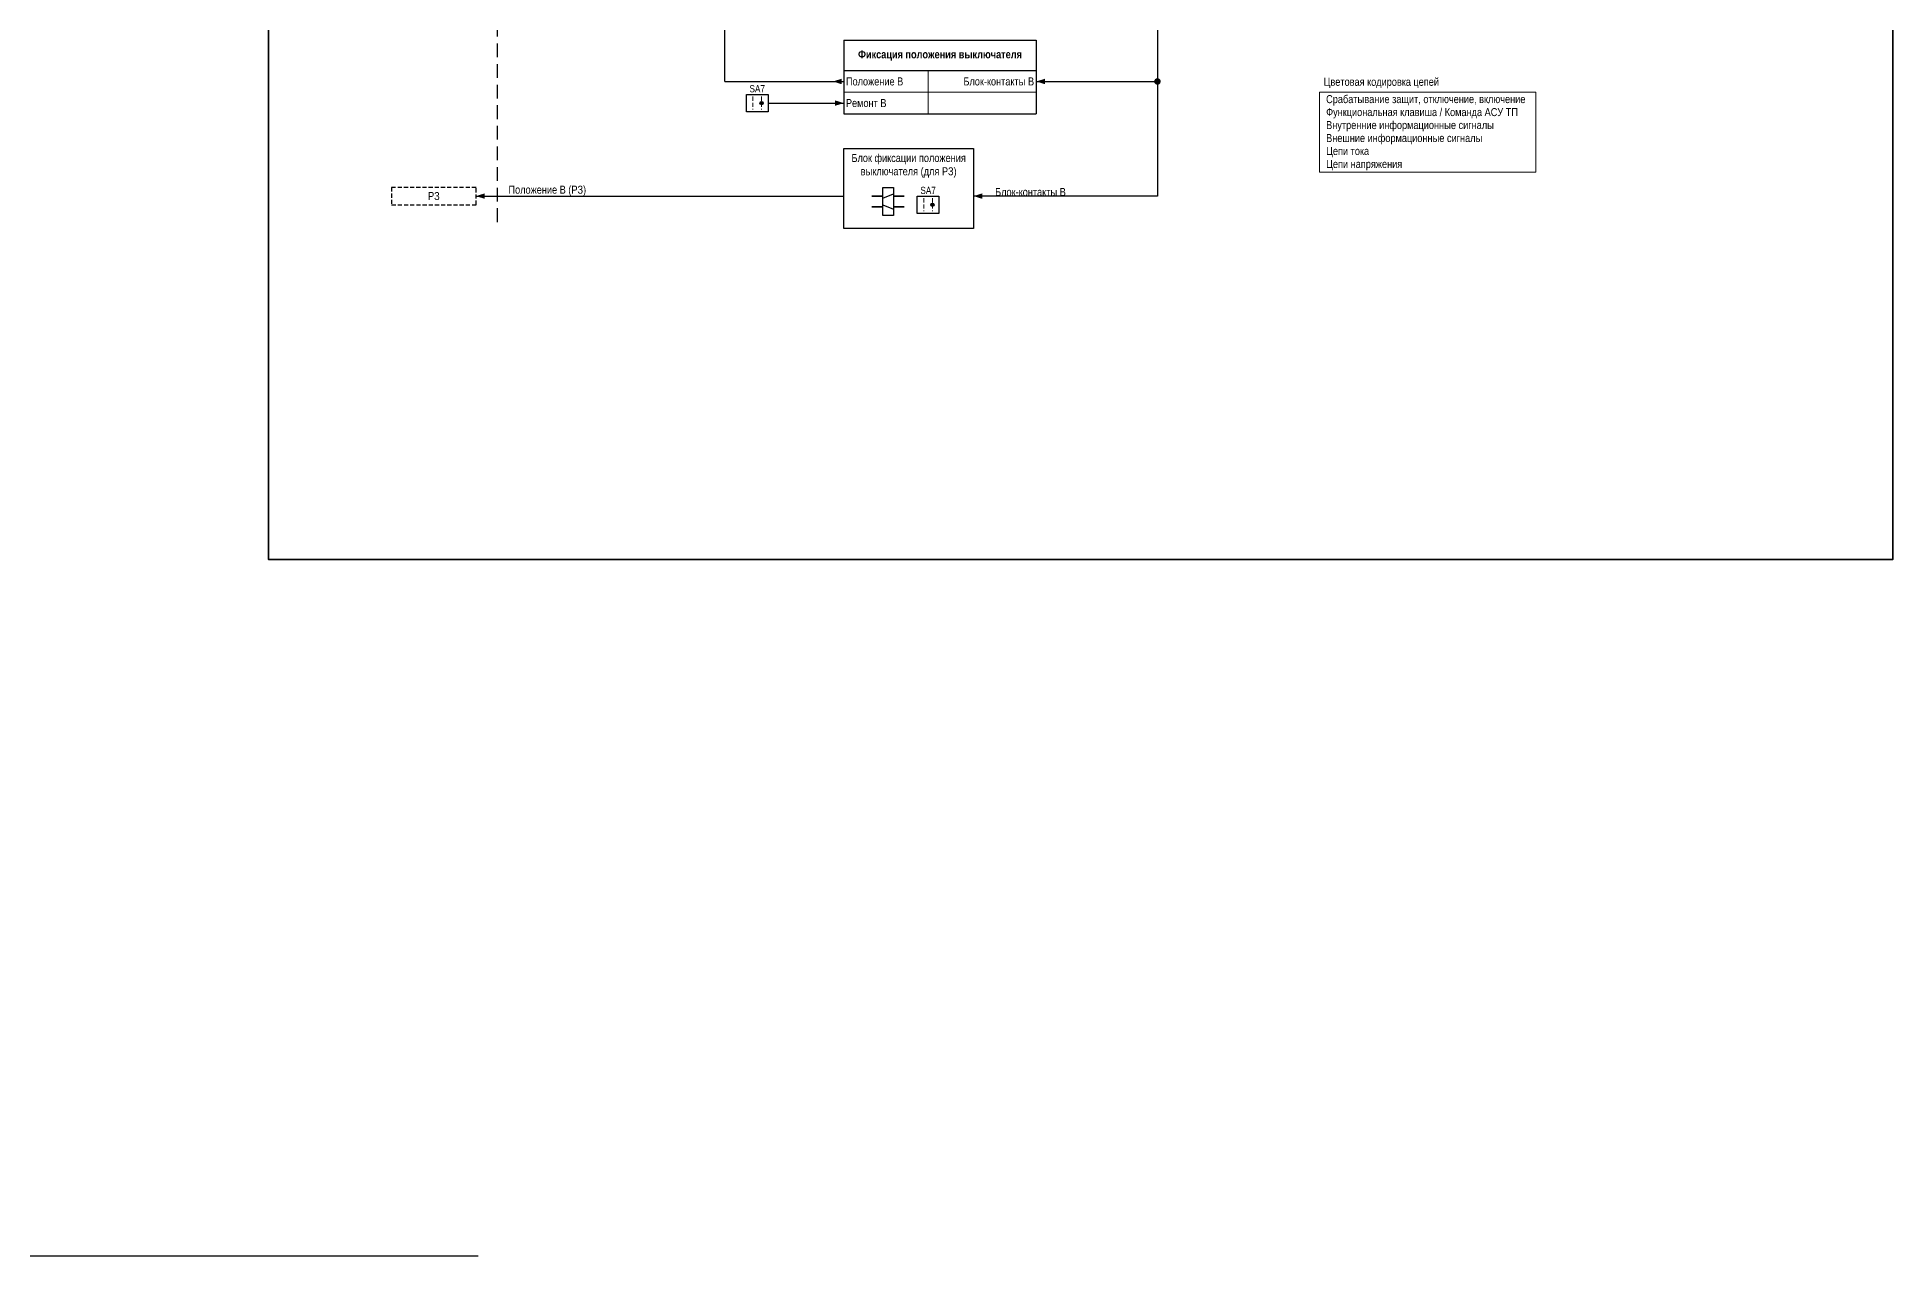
# Model space of a CAD drawing. Header units: millimetres. Extents: x -14593 to 14732, y -17400 to 5232.
# Drawn here: x 13587 to 14445, y -1877 to -1313 of the extents above; entities that cross this region are included whole.
import ezdxf
from ezdxf.enums import TextEntityAlignment as Align

# ---------------------------------------------------------------- set-up
doc = ezdxf.new("R2010")
doc.units = ezdxf.units.MM
doc.linetypes.add('штриховая2', pattern=[9.525, 6.35, -3.175])
for name, color, linetype, lineweight in [('Основная', 7, 'Continuous', 30), ('Отключение_включение', 1, 'Continuous', 30), ('Тонкая', 7, 'Continuous', 18), ('Цепи внешние', 84, 'Continuous', 30), ('Цепи внутренние', 5, 'Continuous', 30), ('Цепи ТН', 200, 'Continuous', 30), ('Цепи ТТ', 23, 'Continuous', 30), ('Цепь - ФК и АСУ', 132, 'Continuous', 30), ('Штриховая', 7, 'штриховая2', 20)]:
    doc.layers.add(name, color=color, linetype=linetype, lineweight=lineweight)
doc.layers.add('Рамка', color=8, linetype='Continuous', lineweight=35, plot=False)
doc.styles.add('Narrow', font='ARIALN.TTF')
doc.styles.add('Табл дан', font='ARIALN.TTF')
doc.styles.add('Табл загол', font='ARIALNB.TTF')

# ---------------------------------------------------------------- blocks, each defined once
blk = doc.blocks.new('*T175')
at = {"layer": 'Основная', "color": 0, "linetype": 'ByBlock', "lineweight": -2, "transparency": 16777216}
for p, q in [((0, 0), (89, 0)), ((0, 0), (0, -14.03)), ((89, 0), (89, -14.03))]:
    blk.add_line(p, q, dxfattribs=at)
at = {"layer": 'Основная', "color": 0, "linetype": 'ByBlock', "lineweight": 30, "transparency": 16777216}
for p, q in [((0, -14.03), (89, -14.03)), ((0, -14.03), (0, -34.03)), ((89, -14.03), (89, -34.03)), ((0, -34.03), (89, -34.03))]:
    blk.add_line(p, q, dxfattribs=at)
at = {"layer": 'Основная', "color": 0, "linetype": 'ByBlock', "lineweight": 18, "transparency": 16777216}
for p, q in [((39, -14.03), (39, -34.03)), ((0, -24.03), (89, -24.03))]:
    blk.add_line(p, q, dxfattribs=at)
at = {"layer": 'Основная', "color": 0, "transparency": 16777216, "char_height": 3.7}
for s, insert, width, attachment_point, style in [('Фиксация положения выключателя', (44.5, -7.02), 86, 5, 'Табл загол'), ('\\A1;Положение В', (1, -19.03), 37, 4, 'Табл дан'), ('Блок-контакты В', (88, -19.03), 48, 6, 'Табл дан'), ('Ремонт В', (1, -29.03), 37, 4, 'Табл дан')]:
    blk.add_mtext(s, dxfattribs=dict(at, insert=insert, width=width, attachment_point=attachment_point, style=style))
blk = doc.blocks.new('Point')
at = {"layer": 'Основная', "color": 0, "const_width": 1.5}
blk.add_lwpolyline([(-0.75, 0, 1), (0.75, 0, 1)], format="xyb", close=True, dxfattribs=at)

msp = doc.modelspace()

# ---------------------------------------------------------------- hatches: boundary and pattern name
at = {"layer": 'Тонкая', "lineweight": 25, "ltscale": 0.25}
h = msp.add_hatch(color=256, dxfattribs=at)
edge = h.paths.add_edge_path()
edge.add_arc((13922, -1344), 0.75, 0, 360)
h = msp.add_hatch(color=256, dxfattribs=at)
edge = h.paths.add_edge_path()
edge.add_arc((14001, -1391), 0.75, 0, 360)

# ---------------------------------------------------------------- linework, layer by layer
at = {"layer": 'Основная', "color": 5}
msp.add_lwpolyline([(13905, -1334), (13960, -1334)], dxfattribs=at)
at = {"layer": 'Основная'}
for points in [[(13915, -1340), (13925, -1340), (13925, -1348), (13915, -1348)], [(13960, -1365), (14020, -1365), (14020, -1402), (13960, -1402)], [(13973, -1387), (13978, -1387), (13978, -1387), (13973, -1387)], [(13978, -1383), (13983, -1383), (13983, -1396), (13978, -1396)], [(13983, -1387), (13988, -1387), (13988, -1387), (13983, -1387)], [(13994, -1387), (14004, -1387), (14004, -1395), (13994, -1395)], [(13973, -1392), (13978, -1392), (13978, -1392), (13973, -1392)], [(13983, -1392), (13988, -1392), (13988, -1392), (13983, -1392)]]:
    msp.add_lwpolyline(points, close=True, dxfattribs=at)
for points in [[(13978, -1388), (13983, -1386)], [(13978, -1391), (13983, -1393)], [(582, -1877), (13791, -1877)]]:
    msp.add_lwpolyline(points, dxfattribs=at)
at = {"layer": 'Рамка', "color": 1}
msp.add_lwpolyline([(13694, -205), (14445, -205), (14445, -1555), (13694, -1555)], close=True, dxfattribs=at)
at = {"layer": 'Тонкая', "ltscale": 0.3}
msp.add_lwpolyline([(14180, -1339), (14280, -1339), (14280, -1376), (14180, -1376)], close=True, dxfattribs=at)
at = {"layer": 'Тонкая', "lineweight": 25, "ltscale": 0.25}
for centre in [(13922, -1344), (14001, -1391)]:
    msp.add_circle(centre, 0.75, dxfattribs=at)
at = {"layer": 'Цепи внешние'}
for points in [[(14105, -1285), (14105, -1387)], [(14049, -1334), (14105, -1334)], [(14105, -1387), (14020, -1387)]]:
    msp.add_lwpolyline(points, dxfattribs=at)
at = {"layer": 'Цепи внешние', "ltscale": 0.3}
for points in [[(14049, -1334, 0, 2.5, 0), (14053, -1334, 0, 0, 0)], [(13790, -1387, 0, 2.5, 0), (13794, -1387, 0, 0, 0)], [(14020, -1387, 0, 2.5, 0), (14024, -1387, 0, 0, 0)]]:
    msp.add_lwpolyline(points, format="xyseb", dxfattribs=at)
at = {"layer": 'Цепи внешние', "linetype": 'штриховая2', "ltscale": 0.3}
msp.add_lwpolyline([(13790, -1383), (13751, -1383), (13751, -1391), (13790, -1391)], close=True, dxfattribs=at)
at = {"layer": 'Цепи внешние', "ltscale": 0.3}
msp.add_lwpolyline([(13790, -1387), (13960, -1387)], dxfattribs=at)
at = {"layer": 'Цепи внутренние', "linetype": 'штриховая2'}
msp.add_lwpolyline([(13800, -1399), (13800, -492)], dxfattribs=at)
at = {"layer": 'Цепи внутренние', "ltscale": 0.3}
msp.add_lwpolyline([(13905, -1334), (13905, -845)], dxfattribs=at)
msp.add_lwpolyline([(13955, -1334, 0, 2.5, 0), (13959, -1334, 0, 0, 0)], format="xyseb", dxfattribs=at)
at = {"layer": 'Цепь - ФК и АСУ'}
msp.add_lwpolyline([(13925, -1344), (13960, -1344)], dxfattribs=at)
at = {"layer": 'Цепь - ФК и АСУ', "ltscale": 0.3}
msp.add_lwpolyline([(13960, -1344, 0, 2.5, 0), (13956, -1344, 0, 0, 0)], format="xyseb", dxfattribs=at)
at = {"layer": 'Штриховая', "ltscale": 0.3}
for p, q in [((13918, -1341), (13918, -1347)), ((13922, -1341), (13922, -1347)), ((13997, -1388), (13997, -1394)), ((14001, -1388), (14001, -1394))]:
    msp.add_line(p, q, dxfattribs=at)

# ---------------------------------------------------------------- block references
msp.add_blockref('*T175', (13960, -1314.97))
at = {"layer": 'Цепи внешние'}
msp.add_blockref('Point', (14105, -1334), dxfattribs=at)

# ---------------------------------------------------------------- texts
at = {"layer": 'Основная', "style": 'Narrow'}
for s, height, p in [('SA7', 3.3, (13920, -1339)), ('Цветовая кодировка цепей', 3.7, (14208.5, -1336)), ('SA7', 3.3, (13999, -1386))]:
    msp.add_text(s, height=height, dxfattribs=at).set_placement(p, align=Align.CENTER)
at = {"layer": 'Основная', "char_height": 3.7, "style": 'Narrow'}
for s, insert, width, attachment_point in [('{\\C0;Блок фиксации положения выключателя (для РЗ)}', (13990, -1373), 60, 5), ('РЗ', (13770.5, -1387), 39, 5), ('\\A1;{\\C0;Положение В (РЗ)}', (13805, -1387), 62, 7), ('{\\C0;Блок-контакты В}', (14030, -1387), 43.2754, 7)]:
    msp.add_mtext(s, dxfattribs=dict(at, insert=insert, width=width, attachment_point=attachment_point))
at = {"layer": 'Отключение_включение', "style": 'Narrow'}
msp.add_text('Срабатывание защит, отключение, включение', height=3.7, dxfattribs=at).set_placement((14183, -1344))
at = {"layer": 'Цепи внешние', "style": 'Narrow'}
msp.add_text('Внешние информационные сигналы', height=3.7, dxfattribs=at).set_placement((14183, -1362))
at = {"layer": 'Цепи внутренние', "style": 'Narrow'}
msp.add_text('Внутренние информационные сигналы', height=3.7, dxfattribs=at).set_placement((14183, -1356))
at = {"layer": 'Цепи ТН', "style": 'Narrow'}
msp.add_text('Цепи напряжения', height=3.7, dxfattribs=at).set_placement((14183, -1374))
at = {"layer": 'Цепи ТТ', "style": 'Narrow'}
msp.add_text('Цепи тока', height=3.7, dxfattribs=at).set_placement((14183, -1368))
at = {"layer": 'Цепь - ФК и АСУ', "style": 'Narrow'}
msp.add_text('Функциональная клавиша / Команда АСУ ТП', height=3.7, dxfattribs=at).set_placement((14183, -1350))

doc.saveas('drawing.dxf')
